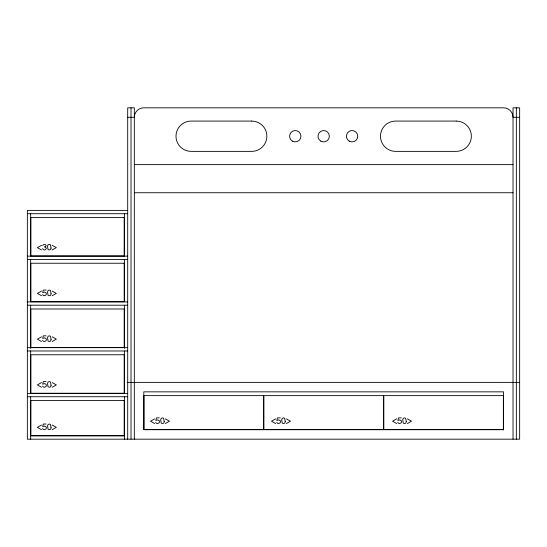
<?xml version="1.0" encoding="UTF-8"?>
<svg xmlns="http://www.w3.org/2000/svg" width="547" height="547" viewBox="0 0 547 547"><rect width="100%" height="100%" fill="white"/><g stroke="black" fill="none" stroke-linecap="round" stroke-linejoin="round"><path stroke-width="0.82" d="M42.734 245.671L43.357 244.666L45.695 244.666L46.18 245.671L45.633 246.608L44.512 246.916L45.633 247.244L46.365 248.338L45.633 249.617L44.512 249.993L43.268 249.617L42.645 248.516M52.191 295.749L56.32 293.39L52.191 291.066M52.191 341.506L56.32 339.147L52.191 336.822M52.191 387.262L56.32 384.903L52.191 382.585M52.191 429.71L56.32 427.351L52.191 425.026M165.331 423.556L169.454 421.197L165.331 418.872M286.354 423.556L290.478 421.197L286.354 418.872M407.378 423.556L411.501 421.197L407.378 418.872M52.17 249.993L56.32 247.627L52.17 245.309M41.51 291.066L37.387 293.39L41.51 295.749M41.51 336.822L37.387 339.147L41.51 341.506M41.51 382.585L37.387 384.903L41.51 387.262M41.51 425.026L37.387 427.351L41.51 429.71M154.644 418.872L150.521 421.197L154.644 423.556M275.667 418.872L271.544 421.197L275.667 423.556M396.691 418.872L392.568 421.197L396.691 423.556M41.531 245.309L37.387 247.627L41.531 249.993M127.704 117.29L134.33 117.29A9.47 9.47 0 0 1 143.799 107.821L503.555 107.821A9.47 9.47 0 0 1 513.024 117.29L519.65 117.29M134.33 164.626L513.024 164.626M134.33 192.742L513.024 192.742M127.704 210.383L27.35 210.383L27.35 439.179L519.65 439.179L519.65 107.827L513.024 107.821L513.024 439.179M27.35 213.699L127.704 213.699M27.35 256.146L127.704 256.146M27.35 259.456L127.704 259.456M46.153 290.067L43.254 290.067L42.707 292.652L44.471 292.112L45.941 292.652L46.413 293.848L45.941 295.093L44.382 295.749L43.11 295.353L42.618 294.525M27.35 301.903L127.704 301.903M27.35 305.212L127.704 305.212M46.153 335.831L43.254 335.831L42.707 338.415L44.471 337.868L45.941 338.415L46.413 339.605L45.941 340.849L44.382 341.506L43.11 341.109L42.618 340.282M27.35 347.66L127.704 347.66M27.35 350.976L127.704 350.976M46.153 381.587L43.254 381.587L42.707 384.172L44.471 383.625L45.941 384.172L46.413 385.368L45.941 386.606L44.382 387.262L43.11 386.873L42.618 386.045M127.704 382.374L519.65 382.374M27.35 393.416L127.704 393.416M27.35 396.732L127.704 396.732M159.293 417.881L156.387 417.881L155.84 420.465L157.604 419.918L159.074 420.465L159.546 421.655L159.074 422.899L157.515 423.556L156.251 423.159L155.751 422.332M280.317 417.881L277.411 417.881L276.864 420.465L278.628 419.918L280.098 420.465L280.57 421.655L280.098 422.899L278.539 423.556L277.274 423.159L276.775 422.332M401.341 417.881L398.435 417.881L397.888 420.465L399.652 419.918L401.122 420.465L401.594 421.655L401.122 422.899L399.563 423.556L398.298 423.159L397.799 422.332M46.153 424.034L43.254 424.034L42.707 426.619L44.471 426.072L45.941 426.619L46.413 427.809L45.941 429.053L44.382 429.71L43.11 429.313L42.618 428.486M503.555 429.71L143.799 429.71L143.799 391.843L503.555 391.843L503.555 429.921M30.666 435.863L124.388 435.863M516.334 107.827L516.334 439.179M134.33 439.179L134.33 107.827L127.704 107.821L127.704 439.179M131.02 107.827L131.02 439.179M124.388 213.699L124.388 256.064M124.388 259.456L124.388 301.828M124.388 305.212L124.388 348.432M124.388 350.976L124.388 393.341M124.388 396.732L124.388 439.179M30.666 213.699L30.666 256.064M30.666 259.456L30.666 301.828M30.666 305.212L30.666 348.432M30.666 350.976L30.666 393.341M30.666 396.732L30.666 439.179M51.083 293.787L50.645 295.284L49.319 295.749L48.061 295.284L47.521 292.016L48.115 290.491L49.305 290.067L50.495 290.491L51.083 293.787M51.083 339.543L50.645 341.041L49.319 341.506L48.061 341.041L47.521 337.772L48.115 336.255L49.305 335.824L50.495 336.255L51.083 339.543M51.083 385.307L50.645 386.797L49.319 387.262L48.061 386.797L47.521 383.536L48.115 382.011L49.305 381.587L50.495 382.011L51.083 385.307M51.083 427.747L50.645 429.245L49.319 429.71L48.061 429.245L47.521 425.976L48.115 424.458L49.305 424.028L50.495 424.458L51.083 427.747M164.223 421.593L163.779 423.091L162.452 423.556L161.194 423.091L160.654 419.822L161.249 418.305L162.438 417.874L163.628 418.305L164.223 421.593M285.247 421.593L284.802 423.091L283.476 423.556L282.218 423.091L281.678 419.822L282.273 418.305L283.462 417.874L284.652 418.305L285.247 421.593M406.271 421.593L405.826 423.091L404.5 423.556L403.242 423.091L402.701 419.822L403.296 418.305L404.486 417.874L405.676 418.305L406.271 421.593M51.062 248.03L50.618 249.521L49.285 249.993L48.02 249.521L47.48 246.259L48.074 244.735L49.271 244.311L50.468 244.735L51.062 248.03M251.723 121.078L191.135 121.078A15.145 15.145 0 0 0 175.984 136.224A15.145 15.145 0 0 0 191.135 151.369L251.723 151.369A15.145 15.145 0 0 0 266.874 136.224A15.145 15.145 0 0 0 251.723 121.078M456.219 121.078L395.631 121.078A15.145 15.145 0 0 0 380.48 136.224A15.145 15.145 0 0 0 395.631 151.369L456.219 151.369A15.145 15.145 0 0 0 471.364 136.224A15.145 15.145 0 0 0 456.219 121.078M124.203 217.487L30.851 217.487L30.851 255.955L124.203 255.955L124.203 217.487M124.203 263.244L30.851 263.244L30.851 301.712L124.203 301.712L124.203 263.244M124.203 309L30.851 309L30.851 347.468L124.203 347.468L124.203 309M124.203 354.764L30.851 354.764L30.851 393.231L124.203 393.231L124.203 354.764M263.531 395.631L143.984 395.631L143.984 429.518L263.531 429.518L263.531 395.631M383.447 395.631L263.907 395.631L263.907 429.518L383.447 429.518L383.447 395.631M503.363 395.631L383.823 395.631L383.823 429.518L503.363 429.518L503.363 395.631M124.203 400.52L30.851 400.52L30.851 435.672L124.203 435.672L124.203 400.52M292.433 141.147A5.682 5.682 0 0 0 300.953 136.224A5.682 5.682 0 0 0 292.433 131.307A5.682 5.682 0 0 0 292.433 141.147M320.836 141.147A5.682 5.682 0 0 0 329.356 136.224A5.682 5.682 0 0 0 320.836 131.307A5.682 5.682 0 0 0 320.836 141.147M349.239 141.147A5.682 5.682 0 0 0 357.759 136.224A5.682 5.682 0 0 0 349.239 131.307A5.682 5.682 0 0 0 349.239 141.147"/></g></svg>
